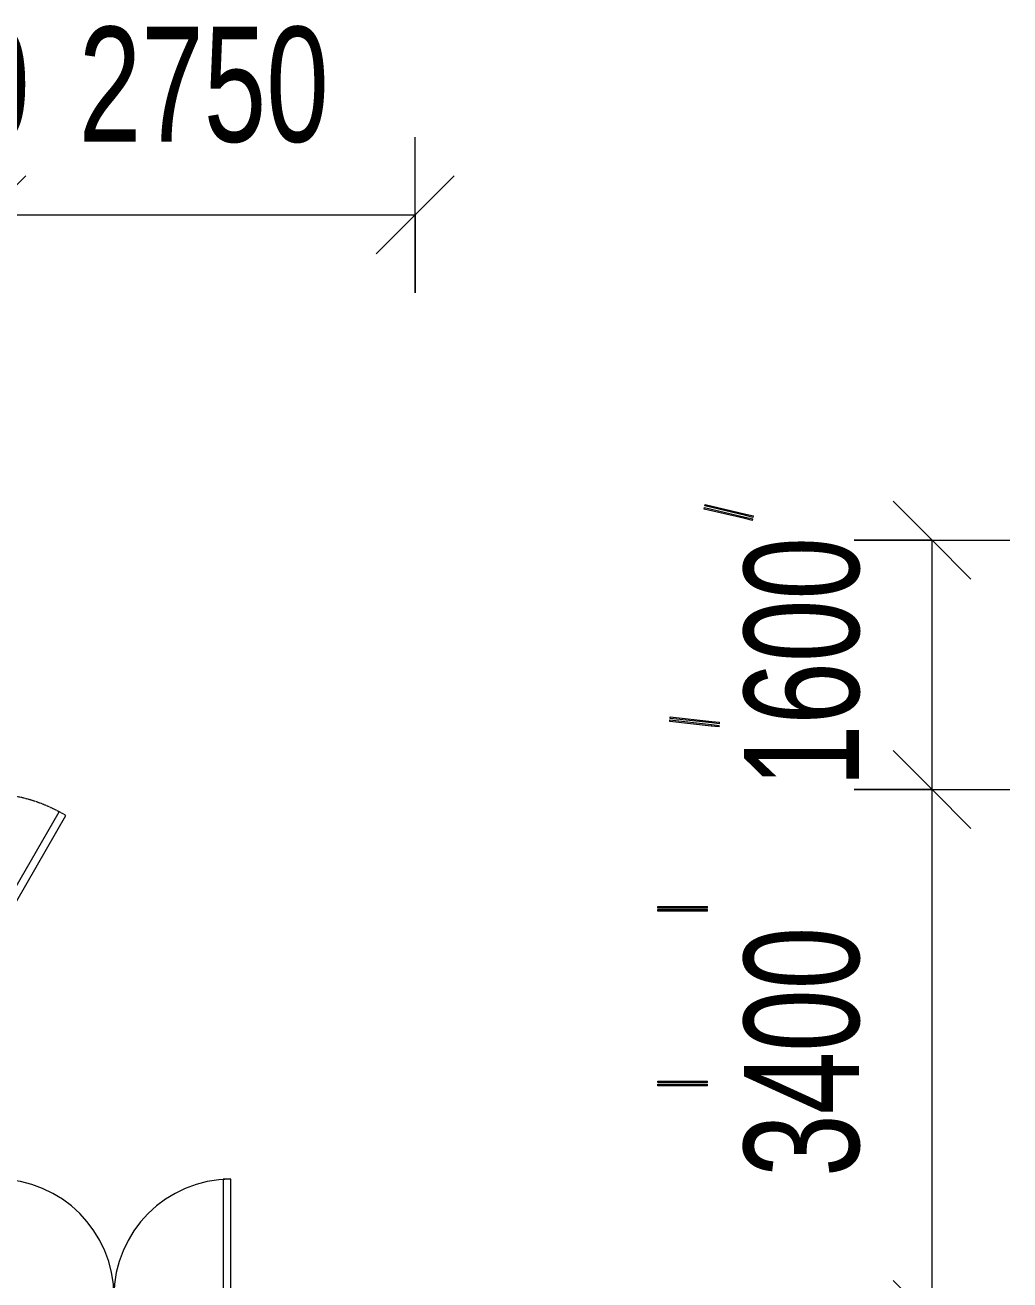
# Model space of a CAD drawing. Header units: millimetres. Extents: x -57519 to 497916, y -349472 to 446842.
# Drawn here: x 340299 to 346620, y 49012 to 57062 of the extents above; entities that cross this region are included whole.
import ezdxf

# ---------------------------------------------------------------- set-up
doc = ezdxf.new("R2010")
doc.units = ezdxf.units.MM
doc.linetypes.add('Hidden', pattern=[7.14375, 4.7625, -2.38125])
for name, color, linetype, lineweight in [('A-ANNO-DIMS', 211, 'Continuous', 5), ('A-ANNO-DIMS-500', 211, 'Continuous', 5), ('A-DOOR', 31, 'Continuous', 5), ('A-DOOR-FRAM', 31, 'Continuous', 5), ('A-FLOR-HRAL', 11, 'Continuous', 5), ('Q-CASE', 31, 'Continuous', 5), ('Q-CASE-HDLN', 31, 'Hidden', 5)]:
    doc.layers.add(name, color=color, linetype=linetype, lineweight=lineweight)
doc.styles.add('Arial', font='arial.ttf', dxfattribs={"width": 0.7, "height": 737.649701})
doc.dimstyles.new('Linear_-_1_5mm_Arial', dxfattribs={"dimscale": 304.8, "dimtxt": 750, "dimasz": 1.64042, "dimexe": 1.64042, "dimexo": 0.0625, "dimgap": 0.82021, "dimtad": 1, "dimdec": 0, "dimzin": 0, "dimdsep": 46, "dimtxsty": 'Arial', "dimblk1": 'OBLIQUE', "dimblk2": 'OBLIQUE', "dimsah": 1, "dimcen": 0.09, "dimadec": 0, "dimazin": 0, "dimtfac": 1, "dimtdec": 4, "dimtix": 1, "dimtmove": 0, "dimatfit": 3, "dimfxl": 1.64042, "dimfxlon": 1, "dimtvp": 1, "dimtolj": 1, "dimtzin": 0, "dimarcsym": 2})

# ---------------------------------------------------------------- blocks, each defined once
blk = doc.blocks.new('Railings 110 - Railings 37-17998700-SITE COVERAGE')
at = {"layer": 'A-FLOR-HRAL'}
for p, q in [((98095.2, 80286.5), (98363.4, 80286.5)), ((98095.2, 80276.5), (98095.2, 80286.5)), ((98363.4, 80276.5), (98095.2, 80276.5)), ((98095.2, 80266.5), (98363.4, 80266.5)), ((98095.2, 80256.5), (98095.2, 80266.5)), ((98363.4, 80256.5), (98095.2, 80256.5)), ((98363.4, 80286.5), (98413.5, 80286.5)), ((98363.4, 80286.5), (98363.4, 80276.5)), ((98413.5, 80276.5), (98363.4, 80276.5)), ((98363.4, 80266.5), (98413.5, 80266.5)), ((98363.4, 80266.5), (98363.4, 80256.5)), ((98413.5, 80256.5), (98363.4, 80256.5)), ((98413.5, 80276.5), (98413.5, 80286.5)), ((98413.5, 80256.5), (98413.5, 80266.5))]:
    blk.add_line(p, q, dxfattribs=at)
blk = doc.blocks.new('Railings 111 - Railings 37-17998787-SITE COVERAGE')
at = {"layer": 'A-FLOR-HRAL'}
for p, q in [((98095.2, 80286.5), (98363.4, 80286.5)), ((98095.2, 80276.5), (98095.2, 80286.5)), ((98363.4, 80276.5), (98095.2, 80276.5)), ((98095.2, 80266.5), (98363.4, 80266.5)), ((98095.2, 80256.5), (98095.2, 80266.5)), ((98363.4, 80256.5), (98095.2, 80256.5)), ((98363.4, 80286.5), (98413.5, 80286.5)), ((98363.4, 80286.5), (98363.4, 80276.5)), ((98413.5, 80276.5), (98363.4, 80276.5)), ((98363.4, 80266.5), (98413.5, 80266.5)), ((98363.4, 80266.5), (98363.4, 80256.5)), ((98413.5, 80256.5), (98363.4, 80256.5)), ((98413.5, 80276.5), (98413.5, 80286.5)), ((98413.5, 80256.5), (98413.5, 80266.5))]:
    blk.add_line(p, q, dxfattribs=at)
blk = doc.blocks.new('Railings 109 - Railings 37-17998862-SITE COVERAGE')
at = {"layer": 'A-FLOR-HRAL'}
for p, q in [((98095.2, 80286.5), (98363.4, 80286.5)), ((98095.2, 80276.5), (98095.2, 80286.5)), ((98363.4, 80276.5), (98095.2, 80276.5)), ((98095.2, 80266.5), (98363.4, 80266.5)), ((98095.2, 80256.5), (98095.2, 80266.5)), ((98363.4, 80256.5), (98095.2, 80256.5)), ((98363.4, 80286.5), (98413.5, 80286.5)), ((98363.4, 80286.5), (98363.4, 80276.5)), ((98413.5, 80276.5), (98363.4, 80276.5)), ((98363.4, 80266.5), (98413.5, 80266.5)), ((98363.4, 80266.5), (98363.4, 80256.5)), ((98413.5, 80256.5), (98363.4, 80256.5)), ((98413.5, 80276.5), (98413.5, 80286.5)), ((98413.5, 80256.5), (98413.5, 80266.5))]:
    blk.add_line(p, q, dxfattribs=at)
blk = doc.blocks.new('Railings 108 - Railings 37-17998937-SITE COVERAGE')
at = {"layer": 'A-FLOR-HRAL'}
for p, q in [((98095.2, 80286.5), (98363.4, 80286.5)), ((98095.2, 80276.5), (98095.2, 80286.5)), ((98363.4, 80276.5), (98095.2, 80276.5)), ((98095.2, 80266.5), (98363.4, 80266.5)), ((98095.2, 80256.5), (98095.2, 80266.5)), ((98363.4, 80256.5), (98095.2, 80256.5)), ((98363.4, 80286.5), (98413.5, 80286.5)), ((98363.4, 80286.5), (98363.4, 80276.5)), ((98413.5, 80276.5), (98363.4, 80276.5)), ((98363.4, 80266.5), (98413.5, 80266.5)), ((98363.4, 80266.5), (98363.4, 80256.5)), ((98413.5, 80256.5), (98363.4, 80256.5)), ((98413.5, 80276.5), (98413.5, 80286.5)), ((98413.5, 80256.5), (98413.5, 80266.5))]:
    blk.add_line(p, q, dxfattribs=at)
blk = doc.blocks.new('Sprinkler Inlet - Sprinkler Inlet-18220011-SITE COVERAGE')
at = {"layer": 'Q-CASE'}
for p, q in [((505, -863), (964.5, -67.1)), ((505, -963), (1008.1, -91.6))]:
    blk.add_line(p, q, dxfattribs=at)
at = {"layer": 'Q-CASE-HDLN'}
blk.add_arc((495, -950), 1000, 59.13099, 89.71352, dxfattribs=at)
blk = doc.blocks.new('DLN-Double Door__X03_ - _M15_1500 x 2450 _WH_-V577-SITE COVERAGE')
at = {"layer": 'A-DOOR'}
for p, q in [((-700, -75), (-750, -75)), ((-750, -75), (-750, -825)), ((-700, -825), (-700, -75)), ((700, -75), (750, -75)), ((700, -825), (700, -75)), ((750, -75), (750, -825)), ((-750, -825), (-700, -825)), ((750, -825), (700, -825))]:
    blk.add_line(p, q, dxfattribs=at)
for centre, start, end in [((-750, -75), 270, 359.99228), ((750, -75), 179.5, 180.00772), ((-750, -75), 359.99228, 0.5), ((750, -75), 180.00772, 270)]:
    blk.add_arc(centre, 750, start, end, dxfattribs=at)
at = {"layer": 'A-DOOR-FRAM'}
for p, q in [((-760, 105), (-790, 105)), ((-790, 105), (-790, 75)), ((-790, 75), (-790, 105)), ((-790, 105), (-760, 105)), ((-760, 75), (-760, 105)), ((-760, 105), (-760, 75)), ((790, 105), (760, 105)), ((760, 105), (760, 75)), ((790, 105), (760, 105)), ((760, 75), (760, 105)), ((790, 75), (790, 105)), ((790, 105), (790, 75)), ((-790, 75), (-760, 75)), ((-775, 75), (-790, 75)), ((-760, 75), (-775, 75)), ((-725, 75), (-775, 75)), ((-775, 75), (-775, -75)), ((-775, -75), (-775, 75)), ((-760, 75), (-775, 75)), ((-725, 75), (-760, 75)), ((-725, -25), (-725, 75)), ((-725, 75), (-725, -25)), ((725, 75), (725, -25)), ((775, 75), (725, 75)), ((725, -25), (725, 75)), ((725, 75), (760, 75)), ((760, 75), (790, 75)), ((760, 75), (775, 75)), ((760, 75), (775, 75)), ((775, 75), (790, 75)), ((775, -75), (775, 75)), ((775, 75), (775, -75)), ((-760, -75), (-790, -75)), ((-790, -75), (-790, -105)), ((-790, -105), (-790, -75)), ((-790, -75), (-775, -75)), ((-775, -75), (-760, -75)), ((-775, -75), (-750, -75)), ((-775, -75), (-760, -75)), ((-760, -105), (-760, -75)), ((-760, -75), (-760, -105)), ((-760, -75), (-750, -75)), ((-750, -75), (-750, -25)), ((-750, -25), (-725, -25)), ((-750, -25), (-725, -25)), ((-750, -25), (-750, -75)), ((725, -25), (750, -25)), ((750, -25), (725, -25)), ((750, -25), (750, -75)), ((750, -75), (750, -25)), ((750, -75), (775, -75)), ((760, -75), (750, -75)), ((790, -75), (760, -75)), ((760, -75), (760, -105)), ((775, -75), (760, -75)), ((760, -105), (760, -75)), ((775, -75), (760, -75)), ((790, -75), (775, -75)), ((790, -105), (790, -75)), ((790, -75), (790, -105)), ((-790, -105), (-760, -105)), ((-760, -105), (-790, -105)), ((760, -105), (790, -105)), ((760, -105), (790, -105))]:
    blk.add_line(p, q, dxfattribs=at)
blk = doc.blocks.new('DIMBLOCK119-SITE COVERAGE')
at = {"layer": 'A-ANNO-DIMS-500', "transparency": 16777216}
for p, q in [((338962.7, 55343.7), (338962.7, 56343.7)), ((340052.7, 55343.7), (340052.7, 56343.7)), ((338962.7, 55843.7), (339212.7, 56093.7)), ((340052.7, 55843.7), (340302.7, 56093.7)), ((338962.7, 55843.7), (338712.7, 55593.7)), ((338962.7, 55843.7), (340052.7, 55843.7)), ((338962.7, 55843.7), (338962.7, 55343.7)), ((340052.7, 55843.7), (339802.7, 55593.7)), ((340052.7, 55843.7), (340052.7, 55343.7))]:
    blk.add_line(p, q, dxfattribs=at)
at = {"layer": 'A-ANNO-DIMS-500', "color": 0, "transparency": 16777216, "insert": (338723.1, 57050.6), "char_height": 737.65, "width": 1883.077, "attachment_point": 1, "line_spacing_factor": 0.938532, "style": 'Arial'}
blk.add_mtext('1090', dxfattribs=at)
blk = doc.blocks.new('_Oblique')
at = {"color": 0, "linetype": 'ByBlock', "lineweight": -2}
blk.add_line((-0.5, -0.5), (0.5, 0.5), dxfattribs=at)
blk = doc.blocks.new('DIMBLOCK120-SITE COVERAGE')
at = {"layer": 'A-ANNO-DIMS-500', "transparency": 16777216}
for p, q in [((340052.7, 55343.7), (340052.7, 56343.7)), ((342802.7, 55343.7), (342802.7, 56343.7)), ((340052.7, 55843.7), (340302.7, 56093.7)), ((342802.7, 55843.7), (343052.7, 56093.7)), ((340052.7, 55843.7), (339802.7, 55593.7)), ((340052.7, 55843.7), (342802.7, 55843.7)), ((340052.7, 55843.7), (340052.7, 55343.7)), ((342802.7, 55843.7), (342552.7, 55593.7)), ((342802.7, 55843.7), (342802.7, 55343.7))]:
    blk.add_line(p, q, dxfattribs=at)
at = {"layer": 'A-ANNO-DIMS-500', "color": 0, "transparency": 16777216, "insert": (340643.1, 57050.6), "char_height": 737.65, "width": 1883.077, "attachment_point": 1, "line_spacing_factor": 0.938532, "style": 'Arial'}
blk.add_mtext('2750', dxfattribs=at)
blk = doc.blocks.new('DIMBLOCK132-SITE COVERAGE')
at = {"layer": 'A-ANNO-DIMS-500', "transparency": 16777216}
for p, q in [((346119.8, 52157.5), (345869.8, 52407.5)), ((345619.8, 52157.5), (346619.8, 52157.5)), ((346119.8, 52157.5), (345619.8, 52157.5)), ((346119.8, 48757.7), (346119.8, 52157.5)), ((346119.8, 52157.5), (346369.8, 51907.5)), ((346119.8, 48757.7), (345869.8, 49007.7)), ((345619.8, 48757.7), (346619.8, 48757.7)), ((346119.8, 48757.7), (345619.8, 48757.7)), ((346119.8, 48757.7), (346369.8, 48507.7))]:
    blk.add_line(p, q, dxfattribs=at)
at = {"layer": 'A-ANNO-DIMS-500', "color": 0, "transparency": 16777216, "insert": (344913, 49673), "char_height": 737.65, "width": 1883.077, "attachment_point": 1, "rotation": 90, "line_spacing_factor": 0.938532, "style": 'Arial'}
blk.add_mtext('3400', dxfattribs=at)
blk = doc.blocks.new('DIMBLOCK133-SITE COVERAGE')
at = {"layer": 'A-ANNO-DIMS-500', "transparency": 16777216}
for p, q in [((346119.8, 53757.5), (345869.8, 54007.5)), ((345619.8, 53757.5), (346619.8, 53757.5)), ((346119.8, 53757.5), (345619.8, 53757.5)), ((346119.8, 52157.5), (346119.8, 53757.5)), ((346119.8, 53757.5), (346369.8, 53507.5)), ((346119.8, 52157.5), (345869.8, 52407.5)), ((345619.8, 52157.5), (346619.8, 52157.5)), ((346119.8, 52157.5), (345619.8, 52157.5)), ((346119.8, 52157.5), (346369.8, 51907.5))]:
    blk.add_line(p, q, dxfattribs=at)
at = {"layer": 'A-ANNO-DIMS-500', "color": 0, "transparency": 16777216, "insert": (344913, 52172.9), "char_height": 737.65, "width": 1883.077, "attachment_point": 1, "rotation": 90, "line_spacing_factor": 0.938532, "style": 'Arial'}
blk.add_mtext('1600', dxfattribs=at)

msp = doc.modelspace()

# ---------------------------------------------------------------- block references
at = {"layer": 'A-DOOR', "rotation": 180}
msp.add_blockref('DLN-Double Door__X03_ - _M15_1500 x 2450 _WH_-V577-SITE COVERAGE', (340869, 48832.7), dxfattribs=at)
at = {"layer": 'A-FLOR-HRAL'}
for name, p, rotation in [('Railings 110 - Railings 37-17998700-SITE COVERAGE', (230745, -1611.1), 346.7157465160443), ('Railings 111 - Railings 37-17998787-SITE COVERAGE', (238146, -16442.1), 353.7157465160502), ('Railings 109 - Railings 37-17998862-SITE COVERAGE', (246264.9, -28879), 0.000128599965446358), ('Railings 108 - Railings 37-17998937-SITE COVERAGE', (246264.9, -29999), 0.000128599965446358)]:
    msp.add_blockref(name, p, dxfattribs=dict(at, rotation=rotation))
at = {"layer": 'Q-CASE'}
msp.add_blockref('Sprinkler Inlet - Sprinkler Inlet-18220011-SITE COVERAGE', (339552.7, 52082.5), dxfattribs=at)

# ---------------------------------------------------------------- dimensions: what is measured, and where the dimension line sits
at = {"layer": 'A-ANNO-DIMS'}
for base, p1, p2, override, picture, middle in [((340052.7, 55843.7), (338962.7, 55343.7), (340052.7, 55343.7), {"dimpost": '<>', "dimfxl": 1090}, 'DIMBLOCK119-SITE COVERAGE', (339507.7, 56470.3)), ((342802.7, 55843.7), (340052.7, 55343.7), (342802.7, 55343.7), {"dimpost": '<>', "dimfxl": 2750}, 'DIMBLOCK120-SITE COVERAGE', (341427.7, 56470.3))]:
    dim = msp.add_linear_dim(base=base, p1=p1, p2=p2, dimstyle='Linear_-_1_5mm_Arial', override=override, dxfattribs=at)
    dim.commit()
    dim.dimension.update_dxf_attribs({"geometry": picture, "text_midpoint": middle})
for base, p1, p2, override, picture, middle in [((346119.8, 53757.5), (345619.8, 52157.5), (345619.8, 53757.5), {"dimpost": '<>', "dimfxl": 1600}, 'DIMBLOCK133-SITE COVERAGE', (345493.2, 52957.5)), ((346119.8, 52157.5), (345619.8, 48757.7), (345619.8, 52157.5), {"dimpost": '<>', "dimfxl": 3399.80916}, 'DIMBLOCK132-SITE COVERAGE', (345493, 50457.6))]:
    dim = msp.add_linear_dim(base=base, p1=p1, p2=p2, angle=90, dimstyle='Linear_-_1_5mm_Arial', override=override, dxfattribs=at)
    dim.commit()
    dim.dimension.update_dxf_attribs({"geometry": picture, "text_midpoint": middle})

doc.saveas('drawing.dxf')
